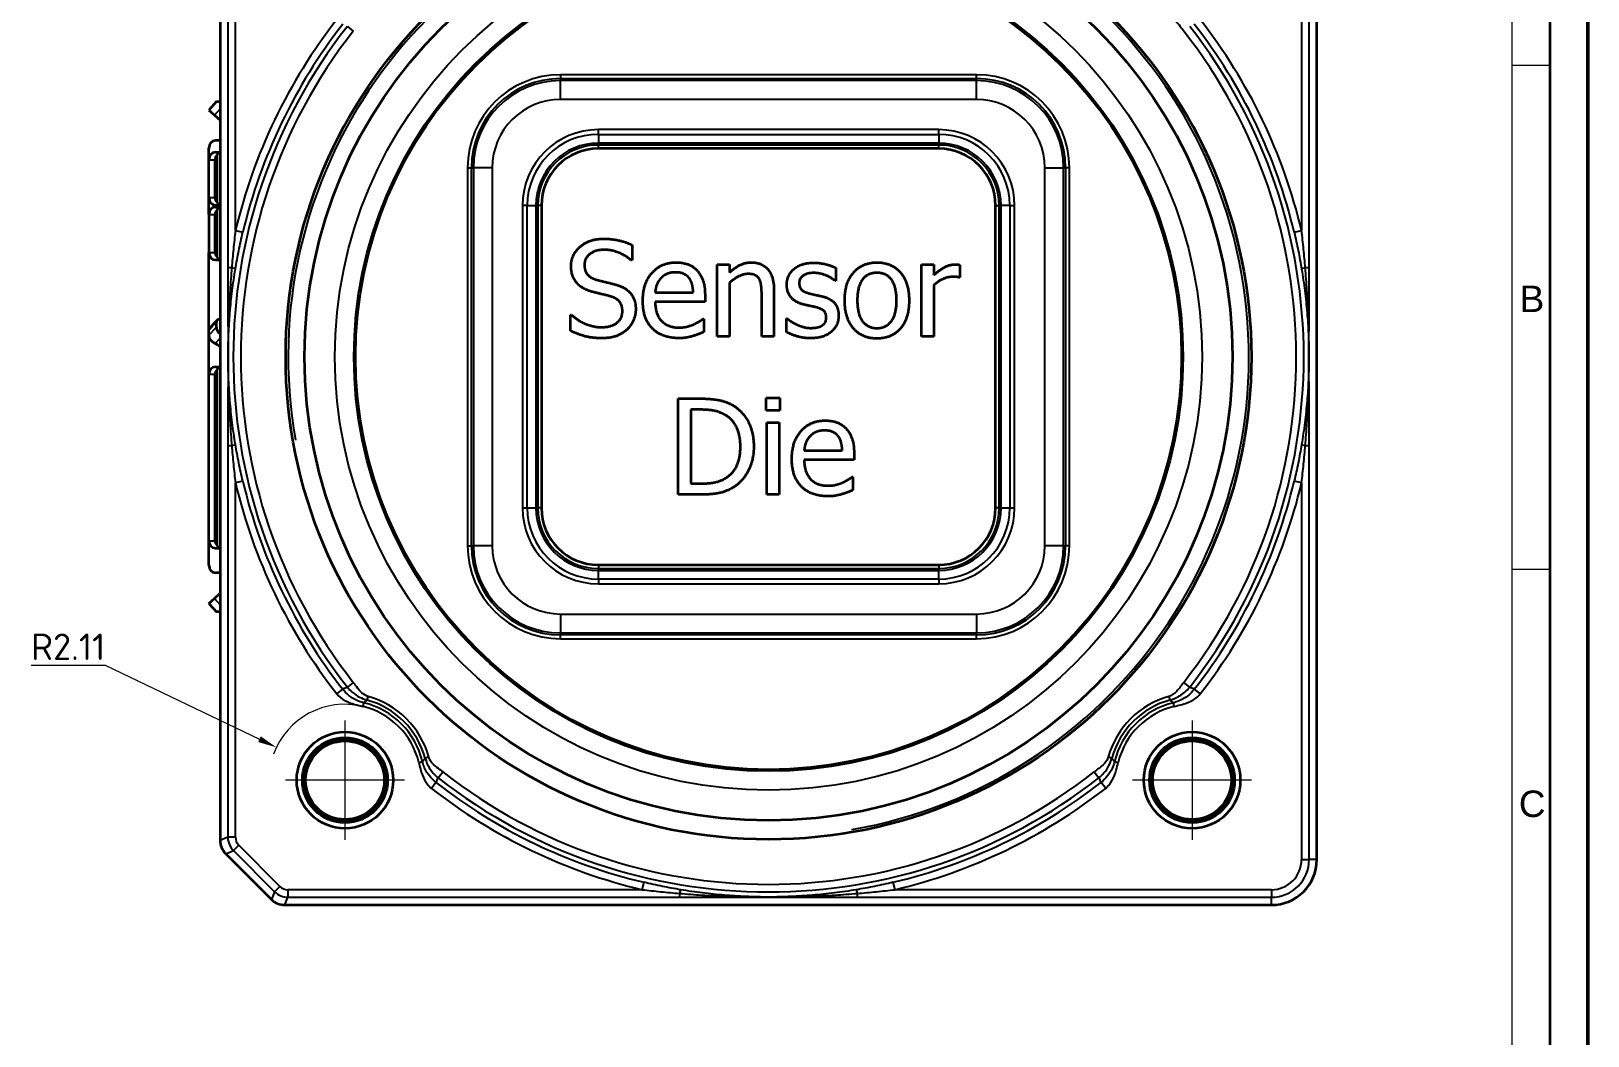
# Model space of a CAD drawing. Header units: millimetres. Extents: x 0 to 119, y 0 to 84.
# Drawn here: x 77.63 to 118.8, y 42 to 68.57 of the extents above; entities that cross this region are included whole.
import ezdxf

# ---------------------------------------------------------------- set-up
doc = ezdxf.new("R2010")
doc.units = ezdxf.units.MM
doc.header["$LTSCALE"] = 0.2
doc.layers.get('0').update_dxf_attribs({"lineweight": 25})
for name, color, linetype, lineweight in [('001', 7, 'Continuous', 50), ('Bemaßung (ISO)', 7, 'Continuous', 18), ('Mittelpunktmarkierung (ISO)', 7, 'Continuous', 18), ('Sichtbar (ISO)', 7, 'Continuous', 35), ('Sichtbar schmal (ISO)', 7, 'Continuous', 25)]:
    doc.layers.add(name, color=color, linetype=linetype, lineweight=lineweight)
doc.layers.add('Symbole(DIN)', color=3, linetype='Continuous', lineweight=25, true_color=0x00ff00)
doc.styles.add('Aktuell-DIN', font='arial.ttf')
doc.styles.add('Notiztext (DIN)', font='isocpeur.ttf')
doc.dimstyles.new('Standard (DIN)', dxfattribs={"dimscale": 0.2, "dimtxt": 3.5, "dimasz": 2.5, "dimexe": 1, "dimexo": 0, "dimgap": 0.7, "dimtad": 1, "dimtoh": 1, "dimrnd": 1e-08, "dimtxsty": 'Notiztext (DIN)', "dimcen": 0.09, "dimdle": 10, "dimclrd": 256, "dimclre": 256, "dimclrt": 256, "dimazin": 2, "dimtfac": 0.514286, "dimtdec": 4, "dimtmove": 0, "dimatfit": 3, "dimfxl": 1, "dimtolj": 1, "dimlwd": -1, "dimlwe": -1, "dimarcsym": 0})

# ---------------------------------------------------------------- blocks, each defined once
blk = doc.blocks.new('*D22')
at = {"layer": 'Bemaßung (ISO)', "transparency": 16777216}
for p, q in [((77.634, 51.802), (79.594, 51.802)), ((79.594, 51.802), (83.672, 49.847))]:
    blk.add_line(p, q, dxfattribs=at)
blk.add_arc((85.933, 48.763), 2.008, 76.4671, 160.091, dxfattribs=at)
blk.add_solid([(83.708, 49.922), (83.636, 49.772), (84.123, 49.631)], dxfattribs=at)
at = {"layer": 'Defpoints', "color": 0, "transparency": 16777216}
for p in [(84.123, 49.631), (85.933, 48.763)]:
    blk.add_point(p, dxfattribs=at)
at = {"layer": 'Bemaßung (ISO)', "transparency": 16777216, "insert": (77.634, 52.642), "char_height": 0.7, "attachment_point": 1, "style": 'Notiztext (DIN)'}
blk.add_mtext('\\A1;R\\fISOCPEUR|b0|i0;\\H0.7000;2.11', dxfattribs=at)
blk = doc.blocks.new('Ränder Basler-A2')
at = {"layer": '001'}
blk.add_line((594, 0), (594, 420), dxfattribs=at)
at = {"layer": '001', "color": 7, "linetype": 'Continuous', "lineweight": 35}
blk.add_line((589, 5), (589, 415), dxfattribs=at)
at = {"layer": '001', "color": 7, "linetype": 'Continuous', "lineweight": 18}
for p, q in [((584, 5), (584, 410)), ((584, 338.36), (589, 338.36)), ((584, 271.7), (589, 271.7))]:
    blk.add_line(p, q, dxfattribs=at)
at = {"layer": 'Symbole(DIN)', "color": 250, "true_color": 0x3f3f3f, "char_height": 3.5, "attachment_point": 4, "style": 'Aktuell-DIN'}
for s, insert in [('\\fArial|b0|i0;B', (584.98, 307.47)), ('\\fArial|b0|i0;C', (584.87, 240.67))]:
    blk.add_mtext(s, dxfattribs=dict(at, insert=insert))

msp = doc.modelspace()

# ---------------------------------------------------------------- linework, layer by layer
at = {"layer": 'Mittelpunktmarkierung (ISO)', "linetype": 'Continuous'}
for p, q in [((85.9332, 50.3375), (85.9332, 47.1875)), ((108.3332, 50.3375), (108.3332, 47.1875)), ((87.5082, 48.7625), (84.3582, 48.7625)), ((109.9082, 48.7625), (106.7582, 48.7625))]:
    msp.add_line(p, q, dxfattribs=at)
at = {"layer": 'Sichtbar (ISO)'}
for p, q in [((82.6332, 73.2625), (82.6332, 47.1695)), ((111.6332, 46.6625), (111.6332, 73.2625)), ((82.5344, 66.7125), (82.3332, 66.4875)), ((82.5344, 66.7125), (82.6066, 66.7125)), ((82.6066, 66.7125), (82.6332, 66.6888)), ((82.3332, 66.4875), (82.4822, 66.3542)), ((82.4822, 66.3542), (82.6332, 66.2192)), ((82.3332, 65.1725), (82.3332, 65.4775)), ((82.6332, 65.6775), (82.5064, 65.6775)), ((101.6332, 65.4675), (92.6332, 65.4675)), ((82.3332, 64.1725), (82.3332, 65.1725)), ((82.4964, 64.1725), (82.4964, 65.1725)), ((82.5064, 65.3725), (82.6332, 65.3725)), ((82.5435, 65.2935), (82.5435, 64.0515)), ((82.3332, 63.7225), (82.3332, 64.1725)), ((82.5064, 63.9725), (82.6332, 63.9725)), ((82.5064, 63.9225), (82.6332, 63.9225)), ((82.5435, 63.8435), (82.5435, 62.6015)), ((91.1282, 63.9625), (91.1282, 55.9625)), ((103.1382, 55.9625), (103.1382, 63.9625)), ((82.3332, 63.7225), (82.3332, 62.7225)), ((82.4964, 62.7225), (82.4964, 63.7225)), ((82.3332, 60.6657), (82.3332, 62.7225)), ((93.5234, 62.9184), (93.5234, 62.5149)), ((82.5064, 62.5225), (82.6332, 62.5225)), ((93.5234, 62.5149), (93.4987, 62.5149)), ((95.7794, 62.4038), (96.1005, 62.4038)), ((95.7794, 60.4978), (95.7794, 62.4038)), ((96.1005, 62.4038), (96.1005, 62.1918)), ((98.9163, 62.3112), (98.9163, 61.9674)), ((101.1805, 62.4038), (101.5016, 62.4038)), ((101.1805, 60.4978), (101.1805, 62.4038)), ((101.5016, 62.4038), (101.5016, 62.1197)), ((102.1911, 62.3935), (102.1911, 62.06)), ((96.1005, 61.9221), (96.1005, 60.4978)), ((98.9163, 61.9674), (98.8998, 61.9674)), ((101.5016, 61.8501), (101.5016, 60.4978)), ((102.1911, 62.06), (102.1747, 62.06)), ((94.1348, 61.6628), (95.1413, 61.6628)), ((95.4542, 61.4178), (94.1348, 61.4178)), ((95.4542, 61.5928), (95.4542, 61.4178)), ((96.9547, 60.4978), (96.9547, 61.5846)), ((97.2758, 61.7348), (97.2758, 60.4978)), ((82.3522, 60.7195), (82.5515, 60.9306)), ((91.8953, 61.0741), (91.92, 61.0741)), ((91.8953, 60.6501), (91.8953, 61.0741)), ((95.4007, 60.965), (95.4192, 60.965)), ((95.4192, 60.965), (95.4192, 60.6151)), ((97.6093, 60.9732), (97.6257, 60.9732)), ((97.6093, 60.613), (97.6093, 60.9732)), ((82.3332, 60.5299), (82.3332, 60.6657)), ((82.3332, 59.4975), (82.3332, 60.5299)), ((82.5325, 60.7409), (82.5325, 60.8768)), ((82.4976, 60.3104), (82.6332, 60.2414)), ((96.1005, 60.4978), (95.7794, 60.4978)), ((97.2758, 60.4978), (96.9547, 60.4978)), ((101.5016, 60.4978), (101.1805, 60.4978)), ((82.5064, 59.6975), (82.6332, 59.6975)), ((82.3332, 55.0975), (82.3332, 59.4975)), ((82.4964, 55.0975), (82.4964, 59.4975)), ((82.5435, 59.6185), (82.5435, 54.9765)), ((97.07, 58.8722), (97.4343, 58.8722)), ((97.07, 58.5387), (97.07, 58.8722)), ((97.4343, 58.8722), (97.4343, 58.5387)), ((94.7399, 58.8557), (95.3183, 58.8557)), ((94.7399, 56.3157), (94.7399, 58.8557)), ((95.3348, 58.5634), (95.0775, 58.5634)), ((95.0775, 58.5634), (95.0775, 56.608)), ((97.4343, 58.5387), (97.07, 58.5387)), ((97.0906, 58.2217), (97.4117, 58.2217)), ((97.0906, 56.3157), (97.0906, 58.2217)), ((97.4117, 58.2217), (97.4117, 56.3157)), ((98.0765, 57.4807), (99.083, 57.4807)), ((99.3959, 57.2358), (98.0765, 57.2358)), ((99.3959, 57.4108), (99.3959, 57.2358)), ((95.0775, 56.608), (95.3348, 56.608)), ((99.3424, 56.783), (99.3609, 56.783)), ((99.3609, 56.783), (99.3609, 56.433)), ((95.3245, 56.3157), (94.7399, 56.3157)), ((97.4117, 56.3157), (97.0906, 56.3157)), ((82.3332, 54.4475), (82.3332, 55.0975)), ((82.5064, 54.8975), (82.6332, 54.8975)), ((92.6332, 54.4575), (101.6332, 54.4575)), ((82.6332, 54.2475), (82.5064, 54.2475)), ((82.3332, 53.4375), (82.4822, 53.5708)), ((82.4822, 53.5708), (82.6332, 53.7058)), ((82.3332, 53.4375), (82.5344, 53.2125)), ((82.6066, 53.2125), (82.5344, 53.2125)), ((82.6066, 53.2125), (82.6332, 53.2363)), ((82.7796, 46.8161), (83.9868, 45.6089)), ((84.3402, 45.4625), (110.4332, 45.4625))]:
    msp.add_line(p, q, dxfattribs=at)
for centre, radius in [((97.1332, 59.9625), 12.7682), ((97.1332, 59.9625), 12.2682), ((97.1332, 59.9625), 10.9226), ((85.9332, 48.7625), 1.2766), ((85.9332, 48.7625), 1.1266), ((85.9332, 48.7625), 1.1), ((85.9332, 48.7625), 1.075), ((108.3332, 48.7625), 1.2766), ((108.3332, 48.7625), 1.1266), ((108.3332, 48.7625), 1.1), ((108.3332, 48.7625), 1.075), ((85.9332, 48.7625), 1.04), ((108.3332, 48.7625), 1.04)]:
    msp.add_circle(centre, radius, dxfattribs=at)
for centre, radius, start, end in [((92.6332, 63.9625), 1.505, 90, 180), ((101.6332, 63.9625), 1.505, 0, 90), ((92.6332, 55.9625), 1.505, 180, 270), ((101.6332, 55.9625), 1.505, 270, 0), ((110.4332, 46.6625), 1.2, 270, 0)]:
    msp.add_arc(centre, radius, start, end, dxfattribs=at)
for centre, major_axis, ratio, start_param, end_param in [((82.5064, 65.4775), (0, 0.2), 0.8660254, 0, 1.5707963), ((82.5064, 65.1725), (0, 0.2), 0.8660254, 0, 1.5707963), ((82.7274, 65.1725), (0.2309, 0), 0.8660254, 2.4918861, 3.1415927), ((82.6814, 65.1725), (0, 0.2), 0.8660254, 0.2820364, 0.9210898), ((82.5064, 64.1725), (0, -0.2), 0.8660254, 4.712389, 6.2831853), ((82.5064, 63.7225), (0, 0.2), 0.8660254, 0, 1.5707963), ((82.7274, 64.1725), (0.2309, 0), 0.8660254, 3.1415927, 3.7912992), ((82.7274, 63.7225), (0.2309, 0), 0.8660254, 2.4918861, 3.1415927), ((82.6814, 64.1725), (0, -0.2), 0.8660254, 5.3620955, 6.0011489), ((82.6814, 63.7225), (0, 0.2), 0.8660254, 0.2820364, 0.9210898), ((82.5064, 62.7225), (0, -0.2), 0.8660254, 4.712389, 6.2831853), ((82.7274, 62.7225), (0.2309, 0), 0.8660254, 3.1415927, 3.7912992), ((82.6814, 62.7225), (0, -0.2), 0.8660254, 5.3620955, 6.0011489), ((82.6969, 60.7932), (-0.1454, 0.1373), 0.5584039, 5.5960261, 6.7685431), ((82.4976, 60.5821), (-0.1454, 0.1373), 0.5584039, 0, 0.4853578), ((82.4976, 60.4463), (0.1454, -0.1373), 0.5584039, 3.6269504, 5.1977467), ((82.6969, 60.6573), (0.1454, -0.1373), 0.5584039, 3.6269504, 4.7994673), ((82.5064, 59.4975), (0, 0.2), 0.8660254, 0, 1.5707963), ((82.7274, 59.4975), (0.2309, 0), 0.8660254, 2.4918861, 3.1415927), ((82.6814, 59.4975), (0, 0.2), 0.8660254, 0.2820364, 0.9210898), ((82.5064, 55.0975), (0, -0.2), 0.8660254, 4.712389, 6.2831853), ((82.7274, 55.0975), (0.2309, 0), 0.8660254, 3.1415927, 3.7912992), ((82.6814, 55.0975), (0, -0.2), 0.8660254, 5.3620955, 6.0011489), ((82.5064, 54.4475), (0, -0.2), 0.8660254, 4.712389, 6.2831853), ((83.1333, 47.1697), (-0.4621, -0.1914), 0.9995986, 5.8906282, 6.6757425), ((84.3404, 45.9627), (-0.1914, -0.4621), 0.9995986, 5.8906282, 6.6757425)]:
    msp.add_ellipse(centre, major_axis=major_axis, ratio=ratio, start_param=start_param, end_param=end_param, dxfattribs=at)
for points in [[(91.9138, 62.3564), (91.9138, 62.6652), (92.3955, 63.083), (92.768, 63.083)], [(92.768, 63.083), (92.9821, 63.083), (93.3608, 62.9987), (93.5234, 62.9184)], [(92.7907, 62.7908), (92.556, 62.7908), (92.2658, 62.5705), (92.2658, 62.3914)], [(93.4987, 62.5149), (93.3773, 62.6261), (92.9986, 62.7908), (92.7907, 62.7908)], [(92.0785, 61.8974), (92.0003, 61.9818), (91.9138, 62.2082), (91.9138, 62.3564)], [(92.2658, 62.3914), (92.2658, 62.2309), (92.4366, 62.0395), (92.5972, 61.9962)], [(93.8096, 61.4405), (93.8096, 61.9057), (94.2974, 62.4573), (94.6905, 62.4573)], [(94.672, 62.1938), (94.5444, 62.1938), (94.3653, 62.1177), (94.2912, 62.0436)], [(95.0322, 62.0456), (94.9766, 62.1177), (94.8017, 62.1938), (94.672, 62.1938)], [(94.6905, 62.4573), (94.8675, 62.4573), (95.1413, 62.3544), (95.2422, 62.2453)], [(95.2422, 62.2453), (95.3451, 62.1362), (95.4542, 61.8213), (95.4542, 61.5928)], [(96.1005, 62.1918), (96.2446, 62.3215), (96.5225, 62.4573), (96.6789, 62.4573)], [(96.6789, 62.4573), (96.9588, 62.4573), (97.2758, 62.0868), (97.2758, 61.7348)], [(97.6175, 61.8666), (97.6175, 62.1259), (98.0065, 62.4491), (98.3276, 62.4491)], [(98.3215, 62.1794), (98.163, 62.1794), (97.9448, 62.0456), (97.9448, 61.9118)], [(98.8998, 61.9674), (98.7763, 62.0662), (98.4758, 62.1794), (98.3215, 62.1794)], [(98.3276, 62.4491), (98.4861, 62.4491), (98.8072, 62.3709), (98.9163, 62.3112)], [(99.1489, 61.4508), (99.1489, 61.9283), (99.6182, 62.4573), (100.0011, 62.4573)], [(100.0011, 62.1815), (99.752, 62.1815), (99.4803, 61.8213), (99.4803, 61.4508)], [(100.0011, 62.4573), (100.388, 62.4573), (100.8512, 61.9304), (100.8512, 61.4508)], [(100.5198, 61.4508), (100.5198, 61.8213), (100.2501, 62.1815), (100.0011, 62.1815)], [(101.5016, 62.1197), (101.6766, 62.2762), (101.938, 62.4038), (102.0615, 62.4038)], [(102.0615, 62.4038), (102.1109, 62.4038), (102.1603, 62.3997), (102.1911, 62.3935)], [(92.4984, 61.6731), (92.3667, 61.7081), (92.1588, 61.813), (92.0785, 61.8974)], [(92.5972, 61.9962), (92.7042, 61.9674), (93.015, 61.8933), (93.118, 61.8624)], [(93.118, 61.8624), (93.3794, 61.7822), (93.6222, 61.459), (93.6222, 61.2223)], [(94.2912, 62.0436), (94.2192, 61.9674), (94.1451, 61.7842), (94.1348, 61.6628)], [(95.1413, 61.6628), (95.1372, 61.7925), (95.0837, 61.9818), (95.0322, 62.0456)], [(96.5945, 62.1527), (96.4751, 62.1527), (96.2219, 62.0251), (96.1005, 61.9221)], [(96.893, 62.0106), (96.8538, 62.0827), (96.7139, 62.1527), (96.5945, 62.1527)], [(96.9547, 61.5846), (96.9547, 61.7163), (96.93, 61.9427), (96.893, 62.0106)], [(98.0333, 61.352), (97.8151, 61.4158), (97.6175, 61.6793), (97.6175, 61.8666)], [(97.9448, 61.9118), (97.9448, 61.7904), (98.0744, 61.6731), (98.2185, 61.636)], [(102.0018, 62.0745), (101.8721, 62.0745), (101.6169, 61.9612), (101.5016, 61.8501)], [(102.1747, 62.06), (102.1376, 62.0703), (102.0574, 62.0745), (102.0018, 62.0745)], [(92.9574, 61.5578), (92.8401, 61.5907), (92.6445, 61.636), (92.4984, 61.6731)], [(93.2703, 61.1688), (93.2703, 61.3211), (93.12, 61.5105), (92.9574, 61.5578)], [(94.7687, 60.4545), (94.3118, 60.4545), (93.8096, 60.9671), (93.8096, 61.4405)], [(94.1348, 61.4178), (94.1348, 61.0864), (94.4682, 60.7345), (94.7646, 60.7345)], [(98.377, 61.2738), (98.3153, 61.2882), (98.1177, 61.3293), (98.0333, 61.352)], [(98.2185, 61.636), (98.2885, 61.6175), (98.4655, 61.5805), (98.5623, 61.5578)], [(98.5623, 61.5578), (98.7722, 61.5043), (98.9863, 61.2593), (98.9863, 61.0473)], [(100.0011, 60.4442), (99.6038, 60.4442), (99.1489, 60.9856), (99.1489, 61.4508)], [(99.4803, 61.4508), (99.4803, 61.0906), (99.752, 60.7201), (100.0011, 60.7201)], [(100.0011, 60.7201), (100.2481, 60.7201), (100.5198, 61.0844), (100.5198, 61.4508)], [(100.8512, 61.4508), (100.8512, 60.9691), (100.388, 60.4442), (100.0011, 60.4442)], [(91.92, 61.0741), (92.0867, 60.9177), (92.5087, 60.7448), (92.7042, 60.7448)], [(92.7042, 60.7448), (92.9842, 60.7448), (93.2703, 60.9774), (93.2703, 61.1688)], [(93.6222, 61.2223), (93.6222, 61.072), (93.5008, 60.7839), (93.3917, 60.683)], [(95.1557, 60.8189), (95.2422, 60.86), (95.3615, 60.9321), (95.4007, 60.965)], [(97.6257, 60.9732), (97.6669, 60.9403), (97.778, 60.8621), (97.8707, 60.8189)], [(98.659, 61.0041), (98.659, 61.1173), (98.5355, 61.2346), (98.377, 61.2738)], [(98.5458, 60.7859), (98.6055, 60.825), (98.659, 60.9135), (98.659, 61.0041)], [(98.9863, 61.0473), (98.9863, 60.9238), (98.8896, 60.7057), (98.7949, 60.6254)], [(92.7289, 60.4525), (92.4531, 60.4525), (92.0661, 60.5677), (91.8953, 60.6501)], [(93.3917, 60.683), (93.2703, 60.5719), (92.9615, 60.4525), (92.7289, 60.4525)], [(94.7646, 60.7345), (94.8696, 60.7345), (95.0734, 60.7818), (95.1557, 60.8189)], [(95.4192, 60.6151), (95.3636, 60.5924), (95.1948, 60.5266), (95.129, 60.5081)], [(98.2412, 60.4525), (98.0497, 60.4525), (97.7184, 60.5554), (97.6093, 60.613)], [(97.8707, 60.8189), (97.9509, 60.7798), (98.1486, 60.7221), (98.2535, 60.7221)], [(98.7949, 60.6254), (98.694, 60.541), (98.4367, 60.4525), (98.2412, 60.4525)], [(98.2535, 60.7221), (98.3297, 60.7221), (98.5046, 60.7571), (98.5458, 60.7859)], [(95.129, 60.5081), (95.0363, 60.4813), (94.884, 60.4545), (94.7687, 60.4545)], [(95.3183, 58.8557), (95.6765, 58.8557), (96.084, 58.7487), (96.2281, 58.654)], [(96.0058, 58.4111), (95.87, 58.4914), (95.5633, 58.5634), (95.3348, 58.5634)], [(96.2281, 58.654), (96.4731, 58.4914), (96.7427, 57.9542), (96.7427, 57.5837)], [(96.3907, 57.5878), (96.3907, 57.8801), (96.1972, 58.2938), (96.0058, 58.4111)], [(97.7513, 57.2584), (97.7513, 57.7236), (98.2391, 58.2753), (98.6323, 58.2753)], [(98.6323, 58.2753), (98.8093, 58.2753), (99.083, 58.1723), (99.1839, 58.0633)], [(99.1839, 58.0633), (99.2868, 57.9542), (99.3959, 57.6392), (99.3959, 57.4108)], [(98.2329, 57.8615), (98.1609, 57.7854), (98.0868, 57.6022), (98.0765, 57.4807)], [(98.6137, 58.0118), (98.4861, 58.0118), (98.307, 57.9356), (98.2329, 57.8615)], [(98.9739, 57.8636), (98.9184, 57.9356), (98.7434, 58.0118), (98.6137, 58.0118)], [(99.083, 57.4807), (99.0789, 57.6104), (99.0254, 57.7998), (98.9739, 57.8636)], [(96.0367, 56.7768), (96.2137, 56.8962), (96.3907, 57.2914), (96.3907, 57.5878)], [(96.7427, 57.5837), (96.7427, 57.2358), (96.4607, 56.6759), (96.224, 56.5195)], [(98.7105, 56.2725), (98.2535, 56.2725), (97.7513, 56.785), (97.7513, 57.2584)], [(98.0765, 57.2358), (98.0765, 56.9044), (98.41, 56.5524), (98.7064, 56.5524)], [(96.224, 56.5195), (96.0305, 56.3981), (95.6333, 56.3157), (95.3245, 56.3157)], [(95.3348, 56.608), (95.5591, 56.608), (95.8988, 56.68), (96.0367, 56.7768)], [(98.7064, 56.5524), (98.8113, 56.5524), (99.0151, 56.5998), (99.0974, 56.6368)], [(99.3609, 56.433), (99.3053, 56.4104), (99.1366, 56.3445), (99.0707, 56.326)], [(99.0974, 56.6368), (99.1839, 56.678), (99.3033, 56.75), (99.3424, 56.783)], [(99.0707, 56.326), (98.9781, 56.2992), (98.8257, 56.2725), (98.7105, 56.2725)]]:
    msp.add_open_spline(points, degree=2, dxfattribs=at)
at = {"layer": 'Sichtbar schmal (ISO)'}
for p, q in [((82.8376, 73.2625), (82.8376, 62.3142)), ((83.0375, 63.2997), (83.0375, 73.2625)), ((111.2289, 73.2625), (111.2289, 63.2997)), ((111.4288, 62.3142), (111.4288, 73.2625)), ((85.9958, 68.698), (86.1531, 68.5746)), ((102.6332, 67.4203), (91.6332, 67.4203)), ((91.6332, 67.4203), (91.6332, 67.3204)), ((91.6332, 67.3204), (102.6332, 67.3204)), ((91.6332, 67.3204), (91.6332, 67.2664)), ((102.6332, 67.2664), (91.6332, 67.2664)), ((91.6332, 66.7671), (91.6332, 67.2664)), ((102.6332, 67.3204), (102.6332, 67.4203)), ((102.6332, 67.3204), (102.6332, 67.2664)), ((102.6332, 66.7671), (102.6332, 67.2664)), ((102.6332, 66.7671), (91.6332, 66.7671)), ((82.6332, 66.5229), (82.4822, 66.3542)), ((92.6332, 65.8437), (92.6332, 65.9687)), ((101.6332, 65.9687), (92.6332, 65.9687)), ((101.6332, 65.8437), (101.6332, 65.9687)), ((92.6332, 65.8437), (101.6332, 65.8437)), ((92.6332, 65.8437), (92.6332, 65.6125)), ((101.6332, 65.6125), (92.6332, 65.6125)), ((92.6332, 65.5625), (92.6332, 65.6125)), ((92.6332, 65.4675), (92.6332, 65.5625)), ((101.6332, 65.5625), (92.6332, 65.5625)), ((101.6332, 65.8437), (101.6332, 65.6125)), ((101.6332, 65.5625), (101.6332, 65.6125)), ((101.6332, 65.4675), (101.6332, 65.5625)), ((82.3332, 65.1725), (82.4964, 65.1725)), ((89.1754, 64.9625), (89.1754, 54.9625)), ((89.1754, 64.9625), (89.2753, 64.9625)), ((89.2753, 54.9625), (89.2753, 64.9625)), ((89.2753, 64.9625), (89.3293, 64.9625)), ((89.8286, 64.9625), (89.3293, 64.9625)), ((89.3293, 64.9625), (89.3293, 54.9625)), ((89.8286, 64.9625), (89.8286, 54.9625)), ((104.4377, 54.9625), (104.4377, 64.9625)), ((104.4377, 64.9625), (104.937, 64.9625)), ((104.9911, 64.9625), (104.937, 64.9625)), ((104.937, 54.9625), (104.937, 64.9625)), ((105.091, 64.9625), (104.9911, 64.9625)), ((104.9911, 64.9625), (104.9911, 54.9625)), ((105.091, 54.9625), (105.091, 64.9625)), ((82.3332, 64.1725), (82.4964, 64.1725)), ((90.752, 63.9625), (90.627, 63.9625)), ((90.627, 63.9625), (90.627, 55.9625)), ((90.752, 55.9625), (90.752, 63.9625)), ((90.752, 63.9625), (90.9832, 63.9625)), ((90.9832, 63.9625), (90.9832, 55.9625)), ((91.0332, 63.9625), (90.9832, 63.9625)), ((91.1282, 63.9625), (91.0332, 63.9625)), ((91.0332, 63.9625), (91.0332, 55.9625)), ((103.1382, 63.9625), (103.2332, 63.9625)), ((103.2332, 55.9625), (103.2332, 63.9625)), ((103.2332, 63.9625), (103.2832, 63.9625)), ((103.5144, 63.9625), (103.2832, 63.9625)), ((103.2832, 55.9625), (103.2832, 63.9625)), ((103.5144, 63.9625), (103.6394, 63.9625)), ((103.5144, 63.9625), (103.5144, 55.9625)), ((103.6394, 55.9625), (103.6394, 63.9625)), ((82.3332, 63.7225), (82.4964, 63.7225)), ((83.0375, 63.2997), (83.232, 63.2537)), ((111.0343, 63.2537), (111.2289, 63.2997)), ((82.3332, 62.7225), (82.4964, 62.7225)), ((82.938, 62.3142), (82.8376, 62.3142)), ((111.4288, 62.3142), (111.3283, 62.3142)), ((82.3332, 60.6657), (82.5325, 60.8768)), ((82.3332, 60.5299), (82.5325, 60.7409)), ((82.4976, 60.3104), (82.6332, 60.454)), ((82.3332, 59.4975), (82.4964, 59.4975)), ((82.8376, 57.6108), (82.938, 57.6108)), ((82.8376, 57.6108), (82.8376, 47.2542)), ((111.3283, 57.6108), (111.4288, 57.6108)), ((111.4288, 46.6625), (111.4288, 57.6108)), ((83.232, 56.6714), (83.0375, 56.6253)), ((83.0375, 47.2542), (83.0375, 56.6253)), ((111.2289, 56.6253), (111.0343, 56.6714)), ((111.2289, 56.6253), (111.2289, 46.6625)), ((90.627, 55.9625), (90.752, 55.9625)), ((90.752, 55.9625), (90.9832, 55.9625)), ((91.0332, 55.9625), (90.9832, 55.9625)), ((91.1282, 55.9625), (91.0332, 55.9625)), ((103.2332, 55.9625), (103.1382, 55.9625)), ((103.2832, 55.9625), (103.2332, 55.9625)), ((103.2832, 55.9625), (103.5144, 55.9625)), ((103.5144, 55.9625), (103.6394, 55.9625)), ((82.3332, 55.0975), (82.4964, 55.0975)), ((89.1754, 54.9625), (89.2753, 54.9625)), ((89.2753, 54.9625), (89.3293, 54.9625)), ((89.8286, 54.9625), (89.3293, 54.9625)), ((104.937, 54.9625), (104.4377, 54.9625)), ((104.937, 54.9625), (104.9911, 54.9625)), ((105.091, 54.9625), (104.9911, 54.9625)), ((92.6332, 54.4575), (92.6332, 54.3625)), ((92.6332, 54.3625), (101.6332, 54.3625)), ((92.6332, 54.3625), (92.6332, 54.3125)), ((101.6332, 54.4575), (101.6332, 54.3625)), ((101.6332, 54.3625), (101.6332, 54.3125)), ((92.6332, 54.0813), (92.6332, 54.3125)), ((92.6332, 54.3125), (101.6332, 54.3125)), ((92.6332, 54.0813), (92.6332, 53.9563)), ((101.6332, 54.0813), (92.6332, 54.0813)), ((92.6332, 53.9563), (101.6332, 53.9563)), ((101.6332, 54.0813), (101.6332, 54.3125)), ((101.6332, 54.0813), (101.6332, 53.9563)), ((82.4822, 53.5708), (82.6332, 53.4021)), ((91.6332, 53.158), (102.6332, 53.158)), ((91.6332, 53.158), (91.6332, 52.6586)), ((102.6332, 53.158), (102.6332, 52.6586)), ((91.6332, 52.6586), (102.6332, 52.6586)), ((91.6332, 52.6046), (91.6332, 52.6586)), ((91.6332, 52.5047), (91.6332, 52.6046)), ((102.6332, 52.6046), (91.6332, 52.6046)), ((91.6332, 52.5047), (102.6332, 52.5047)), ((102.6332, 52.6046), (102.6332, 52.6586)), ((102.6332, 52.5047), (102.6332, 52.6046)), ((85.717, 51.0464), (85.8746, 51.1695)), ((86.1531, 51.3504), (85.9958, 51.227)), ((108.2706, 51.227), (108.1132, 51.3504)), ((108.3918, 51.1695), (108.5494, 51.0464)), ((86.4264, 50.8117), (86.403, 50.7144)), ((86.5186, 50.8814), (86.5453, 50.9778)), ((107.7211, 50.9778), (107.7477, 50.8814)), ((107.8634, 50.7144), (107.84, 50.8117)), ((87.8851, 49.2323), (87.9823, 49.2557)), ((88.1484, 49.3746), (88.0521, 49.348)), ((106.2143, 49.348), (106.1179, 49.3746)), ((106.284, 49.2557), (106.3812, 49.2323)), ((88.3402, 48.7039), (88.2171, 48.5463)), ((88.3977, 48.8251), (88.521, 48.9824)), ((105.7453, 48.9824), (105.8687, 48.8251)), ((106.0492, 48.5463), (105.9262, 48.7039)), ((82.8376, 47.2542), (82.6332, 47.1695)), ((83.0375, 47.2542), (82.8376, 47.2542)), ((83.1253, 47.0421), (82.984, 46.9008)), ((84.2128, 45.9547), (83.1253, 47.0421)), ((82.7796, 46.8161), (82.984, 46.9008)), ((82.984, 46.9008), (84.0714, 45.8133)), ((111.2289, 46.6625), (111.4288, 46.6625)), ((111.6332, 46.6625), (111.4288, 46.6625)), ((84.0714, 45.8133), (83.9868, 45.6089)), ((84.2128, 45.9547), (84.0714, 45.8133)), ((84.4249, 45.8668), (84.4249, 45.6669)), ((93.796, 45.8668), (84.4249, 45.8668)), ((93.796, 45.8668), (93.842, 46.0614)), ((94.7815, 45.7674), (94.7815, 45.6669)), ((99.4849, 45.6669), (99.4849, 45.7674)), ((100.4243, 46.0614), (100.4704, 45.8668)), ((110.4332, 45.8668), (100.4704, 45.8668)), ((110.4332, 45.8668), (110.4332, 45.6669)), ((84.3402, 45.4625), (84.4249, 45.6669)), ((84.4249, 45.6669), (94.7815, 45.6669)), ((99.4849, 45.6669), (110.4332, 45.6669)), ((110.4332, 45.4625), (110.4332, 45.6669))]:
    msp.add_line(p, q, dxfattribs=at)
for radius in [11.4646, 10.9653]:
    msp.add_circle((97.1332, 59.9625), radius, dxfattribs=at)
for centre, radius, start, end in [((97.1332, 59.9625), 12.7, 280, 190), ((97.1332, 59.9625), 14.4853, 142.01007, 166.68025), ((97.1332, 59.9625), 14.2854, 142.01007, 166.68025), ((97.1332, 59.9625), 14.2854, 13.31975, 37.98993), ((97.1332, 59.9625), 14.4853, 13.31975, 37.98993), ((97.1332, 59.9625), 14.1545, 141.89142, 218.10858), ((97.1332, 59.9625), 13.9546, 141.89142, 218.10858), ((97.1332, 59.9625), 13.9546, 321.89142, 38.10858), ((97.1332, 59.9625), 14.1545, 321.89142, 38.10858), ((91.6332, 64.9625), 2.4578, 90, 180), ((91.6332, 64.9625), 2.3579, 90, 180), ((91.6332, 64.9625), 2.3039, 90, 180), ((102.6332, 64.9625), 2.4578, 0, 90), ((102.6332, 64.9625), 2.3579, 0, 90), ((102.6332, 64.9625), 2.3039, 0, 90), ((91.6332, 64.9625), 1.8046, 90, 180), ((102.6332, 64.9625), 1.8046, 0, 90), ((92.6332, 63.9625), 2.0062, 90, 180), ((101.6332, 63.9625), 2.0062, 0, 90), ((92.6332, 63.9625), 1.8812, 90, 180), ((92.6332, 63.9625), 1.65, 90, 180), ((92.6332, 63.9625), 1.6, 90, 180), ((101.6332, 63.9625), 1.8812, 0, 90), ((101.6332, 63.9625), 1.65, 0, 90), ((101.6332, 63.9625), 1.6, 0, 90), ((97.1332, 59.9625), 14.4853, 193.31975, 217.98993), ((97.1332, 59.9625), 14.2854, 193.31975, 217.98993), ((97.1332, 59.9625), 14.2854, 322.01007, 346.68025), ((97.1332, 59.9625), 14.4853, 322.01007, 346.68025), ((92.6332, 55.9625), 2.0062, 180, 270), ((92.6332, 55.9625), 1.8812, 180, 270), ((92.6332, 55.9625), 1.65, 180, 270), ((92.6332, 55.9625), 1.6, 180, 270), ((101.6332, 55.9625), 1.8812, 270, 0), ((101.6332, 55.9625), 2.0062, 270, 0), ((101.6332, 55.9625), 1.65, 270, 0), ((101.6332, 55.9625), 1.6, 270, 0), ((91.6332, 54.9625), 2.4578, 180, 270), ((91.6332, 54.9625), 2.3579, 180, 270), ((91.6332, 54.9625), 2.3039, 180, 270), ((91.6332, 54.9625), 1.8046, 180, 270), ((102.6332, 54.9625), 2.4578, 270, 0), ((102.6332, 54.9625), 2.3579, 270, 0), ((102.6332, 54.9625), 1.8046, 270, 0), ((102.6332, 54.9625), 2.3039, 270, 0), ((85.9332, 48.7625), 2.0077, 13.53285, 76.46715), ((85.9332, 48.7625), 2.1077, 13.53285, 76.46715), ((85.9332, 48.7625), 2.1983, 15.44591, 74.55409), ((85.9332, 48.7625), 2.2983, 15.44591, 74.55409), ((108.3332, 48.7625), 2.2983, 105.44591, 164.55409), ((108.3332, 48.7625), 2.1983, 105.44591, 164.55409), ((108.3332, 48.7625), 2.1077, 103.53285, 166.46715), ((108.3332, 48.7625), 2.0077, 103.53285, 166.46715), ((97.1332, 59.9625), 14.2854, 232.01007, 256.68025), ((97.1332, 59.9625), 14.1545, 231.89142, 308.10858), ((97.1332, 59.9625), 13.9546, 231.89142, 308.10858), ((97.1332, 59.9625), 14.2854, 283.31975, 307.98993), ((97.1332, 59.9625), 14.4853, 232.01007, 256.68025), ((97.1332, 59.9625), 14.4853, 283.31975, 307.98993), ((110.4332, 46.6625), 0.7957, 270, 0), ((110.4332, 46.6625), 0.9956, 270, 0)]:
    msp.add_arc(centre, radius, start, end, dxfattribs=at)
for centre, major_axis, ratio, start_param, end_param in [((82.8386, 62.3142), (0.1973, -0.033), 0.0940141, 0.0262964, 1.0582074), ((111.4278, 62.3142), (-0.1973, -0.033), 0.0940141, 5.2249779, 6.2568889), ((82.8386, 57.6108), (0.1973, 0.033), 0.0940141, 5.2249779, 6.2568889), ((111.4278, 57.6108), (-0.1973, 0.033), 0.0940141, 0.0262964, 1.0582074), ((83.3376, 47.2543), (-0.462, -0.1914), 0.9999196, 5.8906282, 6.6757425), ((83.3376, 47.2543), (-0.2773, -0.1149), 0.9995986, 5.8906282, 6.6757425), ((84.425, 46.1669), (-0.1914, -0.462), 0.9999196, 5.8906282, 6.6757425), ((84.425, 46.1669), (-0.1149, -0.2773), 0.9995986, 5.8906282, 6.6757425), ((94.7815, 45.6679), (0.033, 0.1973), 0.0940141, 0.0262964, 1.0582074), ((99.4849, 45.6679), (-0.033, 0.1973), 0.0940141, 5.2249779, 6.2568889)]:
    msp.add_ellipse(centre, major_axis=major_axis, ratio=ratio, start_param=start_param, end_param=end_param, dxfattribs=at)
for points, knots in [([(107.7211, 68.9472), (107.7854, 68.9295), (107.8395, 68.8937), (107.9369, 68.805), (107.9803, 68.7516), (108.0527, 68.6557), (108.0825, 68.6138), (108.1132, 68.5746)], [-1, -1, -1, -1, -0.63584593, -0.63584593, -0.2716037, -0.2716037, 0, 0, 0, 0]), ([(83.0375, 63.2997), (83.0182, 63.1364), (83.0002, 62.9725), (82.967, 62.6437), (82.9518, 62.479), (82.938, 62.3142)], [-0.10067659, -0.10067659, -0.10067659, -0.10067659, -0.05033829, -0.05033829, 0, 0, 0, 0]), ([(83.0359, 62.2818), (83.063, 62.4443), (83.093, 62.6067), (83.1584, 62.9309), (83.1939, 63.0926), (83.232, 63.2537)], [0, 0, 0, 0, 0.05033829, 0.05033829, 0.10067659, 0.10067659, 0.10067659, 0.10067659]), ([(111.0343, 63.2537), (111.0724, 63.0926), (111.1079, 62.9309), (111.1734, 62.6067), (111.2033, 62.4443), (111.2305, 62.2818)], [0, 0, 0, 0, 0.05033829, 0.05033829, 0.10067659, 0.10067659, 0.10067659, 0.10067659]), ([(111.3283, 62.3142), (111.3145, 62.479), (111.2993, 62.6437), (111.2662, 62.9725), (111.2482, 63.1364), (111.2289, 63.2997)], [-0.10067659, -0.10067659, -0.10067659, -0.10067659, -0.05033829, -0.05033829, 0, 0, 0, 0]), ([(82.8376, 62.3142), (82.8376, 61.9209), (82.8383, 61.5285), (82.8402, 60.7446), (82.8414, 60.353), (82.8427, 59.9625)], [0.45074835, 0.45074835, 0.45074835, 0.45074835, 0.568737, 0.568737, 0.68672565, 0.68672565, 0.68672565, 0.68672565]), ([(82.938, 62.3142), (82.9219, 62.1158), (82.9078, 61.9188), (82.8837, 61.5258), (82.8738, 61.3298), (82.8659, 61.1342), (82.8581, 60.9437), (82.8524, 60.7535), (82.8444, 60.3631), (82.8425, 60.1628), (82.8427, 59.9625)], [0, 0, 0, 0, 0.05916869, 0.05916869, 0.11833739, 0.11833739, 0.11833739, 0.17592757, 0.17592757, 0.23667477, 0.23667477, 0.23667477, 0.23667477]), ([(82.8427, 59.9625), (82.8429, 60.162), (82.8474, 60.3615), (82.8641, 60.7496), (82.8761, 60.9384), (82.8917, 61.1268), (82.9078, 61.3203), (82.9279, 61.5136), (82.976, 61.8987), (83.004, 62.0908), (83.0359, 62.2818)], [-0.23667477, -0.23667477, -0.23667477, -0.23667477, -0.17592757, -0.17592757, -0.11833739, -0.11833739, -0.11833739, -0.05916869, -0.05916869, 0, 0, 0, 0]), ([(111.2305, 62.2818), (111.2624, 62.0908), (111.2904, 61.8987), (111.3384, 61.5136), (111.3585, 61.3203), (111.3746, 61.1268), (111.3903, 60.9384), (111.4022, 60.7496), (111.419, 60.3615), (111.4234, 60.162), (111.4237, 59.9625)], [-0.23556425, -0.23556425, -0.23556425, -0.23556425, -0.17639555, -0.17639555, -0.11722686, -0.11722686, -0.11722686, -0.05963668, -0.05963668, 0.00111053, 0.00111053, 0.00111053, 0.00111053]), ([(111.4237, 59.9625), (111.4239, 60.1628), (111.4219, 60.3631), (111.414, 60.7535), (111.4082, 60.9437), (111.4005, 61.1342), (111.3926, 61.3298), (111.3826, 61.5258), (111.3586, 61.9188), (111.3445, 62.1158), (111.3283, 62.3142)], [-0.00111053, -0.00111053, -0.00111053, -0.00111053, 0.05963668, 0.05963668, 0.11722686, 0.11722686, 0.11722686, 0.17639555, 0.17639555, 0.23556425, 0.23556425, 0.23556425, 0.23556425]), ([(111.4237, 59.9625), (111.4249, 60.353), (111.4261, 60.7446), (111.428, 61.5285), (111.4288, 61.9209), (111.4288, 62.3142)], [-0.00156, -0.00156, -0.00156, -0.00156, 0.11642864, 0.11642864, 0.23441729, 0.23441729, 0.23441729, 0.23441729]), ([(82.8427, 59.9625), (82.8414, 59.572), (82.8402, 59.1805), (82.8383, 58.3965), (82.8376, 58.0041), (82.8376, 57.6108)], [-0.00155754, -0.00155754, -0.00155754, -0.00155754, 0.11643111, 0.11643111, 0.23441975, 0.23441975, 0.23441975, 0.23441975]), ([(82.8427, 59.9625), (82.8425, 59.7622), (82.8444, 59.5619), (82.8524, 59.1715), (82.8581, 58.9813), (82.8659, 58.7908), (82.8738, 58.5952), (82.8837, 58.3992), (82.9078, 58.0062), (82.9219, 57.8092), (82.938, 57.6108)], [-0.00111053, -0.00111053, -0.00111053, -0.00111053, 0.05963668, 0.05963668, 0.11722686, 0.11722686, 0.11722686, 0.17639555, 0.17639555, 0.23556425, 0.23556425, 0.23556425, 0.23556425]), ([(83.0359, 57.6433), (83.004, 57.8343), (82.976, 58.0263), (82.9279, 58.4115), (82.9078, 58.6047), (82.8917, 58.7982), (82.8761, 58.9866), (82.8641, 59.1754), (82.8474, 59.5635), (82.8429, 59.763), (82.8427, 59.9625)], [-0.23556425, -0.23556425, -0.23556425, -0.23556425, -0.17639555, -0.17639555, -0.11722686, -0.11722686, -0.11722686, -0.05963668, -0.05963668, 0.00111053, 0.00111053, 0.00111053, 0.00111053]), ([(111.4237, 59.9625), (111.4234, 59.763), (111.419, 59.5635), (111.4022, 59.1754), (111.3903, 58.9866), (111.3746, 58.7982), (111.3585, 58.6047), (111.3384, 58.4115), (111.2904, 58.0263), (111.2624, 57.8343), (111.2305, 57.6433)], [-0.23667477, -0.23667477, -0.23667477, -0.23667477, -0.17592757, -0.17592757, -0.11833739, -0.11833739, -0.11833739, -0.05916869, -0.05916869, 0, 0, 0, 0]), ([(111.3283, 57.6108), (111.3445, 57.8092), (111.3586, 58.0062), (111.3826, 58.3992), (111.3926, 58.5952), (111.4005, 58.7908), (111.4082, 58.9813), (111.414, 59.1715), (111.4219, 59.5619), (111.4239, 59.7622), (111.4237, 59.9625)], [0, 0, 0, 0, 0.05916869, 0.05916869, 0.11833739, 0.11833739, 0.11833739, 0.17592757, 0.17592757, 0.23667477, 0.23667477, 0.23667477, 0.23667477]), ([(111.4288, 57.6108), (111.4288, 58.0041), (111.428, 58.3965), (111.4261, 59.1805), (111.4249, 59.572), (111.4237, 59.9625)], [0.45073287, 0.45073287, 0.45073287, 0.45073287, 0.56872152, 0.56872152, 0.68671016, 0.68671016, 0.68671016, 0.68671016]), ([(83.232, 56.6714), (83.1939, 56.8324), (83.1584, 56.9941), (83.093, 57.3183), (83.063, 57.4808), (83.0359, 57.6433)], [0, 0, 0, 0, 0.05033829, 0.05033829, 0.10067659, 0.10067659, 0.10067659, 0.10067659]), ([(111.2305, 57.6433), (111.2033, 57.4808), (111.1734, 57.3183), (111.1079, 56.9941), (111.0724, 56.8324), (111.0343, 56.6714)], [0, 0, 0, 0, 0.05033829, 0.05033829, 0.10067659, 0.10067659, 0.10067659, 0.10067659]), ([(82.938, 57.6108), (82.9518, 57.446), (82.967, 57.2813), (83.0002, 56.9526), (83.0182, 56.7886), (83.0375, 56.6253)], [-0.10067659, -0.10067659, -0.10067659, -0.10067659, -0.05033829, -0.05033829, 0, 0, 0, 0]), ([(111.2289, 56.6253), (111.2482, 56.7886), (111.2662, 56.9526), (111.2993, 57.2813), (111.3145, 57.446), (111.3283, 57.6108)], [-0.10067659, -0.10067659, -0.10067659, -0.10067659, -0.05033829, -0.05033829, 0, 0, 0, 0]), ([(85.717, 51.0464), (85.7745, 50.9729), (85.848, 50.9168), (86.0125, 50.8272), (86.1036, 50.7939), (86.2654, 50.7471), (86.3354, 50.7307), (86.403, 50.7144)], [-1, -1, -1, -1, -0.63569693, -0.63569693, -0.27132369, -0.27132369, 0, 0, 0, 0]), ([(85.9958, 51.227), (85.9905, 51.2246), (85.9852, 51.2222), (85.9648, 51.2129), (85.9498, 51.206), (85.9348, 51.1989), (85.9199, 51.1918), (85.9051, 51.1846), (85.8851, 51.1747), (85.8798, 51.1721), (85.8746, 51.1695)], [-0.61885377, -0.61885377, -0.61885377, -0.61885377, -0.55391648, -0.55391648, -0.36927765, -0.36927765, -0.36927765, -0.18463883, -0.18463883, -0.11882784, -0.11882784, -0.11882784, -0.11882784]), ([(86.4264, 50.8117), (86.3649, 50.8264), (86.3032, 50.8478), (86.1678, 50.9102), (86.0977, 50.9549), (85.9752, 51.0541), (85.9225, 51.1082), (85.8746, 51.1695)], [0, 0, 0, 0, 0.27132369, 0.27132369, 0.63569693, 0.63569693, 1, 1, 1, 1]), ([(85.9958, 51.227), (86.0342, 51.178), (86.0785, 51.1317), (86.1872, 51.0375), (86.2525, 50.9945), (86.3824, 50.9267), (86.4471, 50.9012), (86.5186, 50.8814)], [0, 0, 0, 0, 0.2716037, 0.2716037, 0.63584593, 0.63584593, 1, 1, 1, 1]), ([(86.5453, 50.9778), (86.4809, 50.9956), (86.4269, 51.0313), (86.3295, 51.12), (86.2861, 51.1734), (86.2136, 51.2693), (86.1838, 51.3112), (86.1531, 51.3504)], [-1, -1, -1, -1, -0.63584593, -0.63584593, -0.2716037, -0.2716037, 0, 0, 0, 0]), ([(108.1132, 51.3504), (108.0829, 51.3117), (108.0535, 51.2704), (107.9924, 51.1894), (107.9608, 51.1497), (107.8908, 51.0756), (107.8522, 51.0417), (107.7816, 50.9996), (107.7526, 50.9865), (107.7211, 50.9778)], [-1, -1, -1, -1, -0.73179024, -0.73179024, -0.46348993, -0.46348993, -0.17826536, -0.17826536, 0, 0, 0, 0]), ([(107.7477, 50.8814), (107.7827, 50.8911), (107.816, 50.9022), (107.9006, 50.9353), (107.9512, 50.9599), (108.0496, 51.019), (108.0974, 51.0531), (108.1889, 51.1328), (108.2326, 51.1786), (108.2706, 51.227)], [0, 0, 0, 0, 0.17826536, 0.17826536, 0.46348993, 0.46348993, 0.73179024, 0.73179024, 1, 1, 1, 1]), ([(108.3918, 51.1695), (108.3636, 51.1335), (108.3338, 51.1001), (108.25, 51.0178), (108.1919, 50.9714), (108.0404, 50.878), (107.9404, 50.8358), (107.84, 50.8117)], [0, 0, 0, 0, 0.21410744, 0.21410744, 0.55667933, 0.55667933, 1, 1, 1, 1]), ([(107.8634, 50.7144), (107.9738, 50.741), (108.0905, 50.7685), (108.2838, 50.8419), (108.3635, 50.8818), (108.4762, 50.9661), (108.5156, 51.0032), (108.5494, 51.0464)], [-1, -1, -1, -1, -0.55667933, -0.55667933, -0.21410744, -0.21410744, 0, 0, 0, 0]), ([(108.3918, 51.1695), (108.3865, 51.1721), (108.3813, 51.1747), (108.3613, 51.1846), (108.3464, 51.1918), (108.3315, 51.1989), (108.3166, 51.206), (108.3016, 51.2129), (108.2812, 51.2222), (108.2759, 51.2246), (108.2706, 51.227)], [-0.61972746, -0.61972746, -0.61972746, -0.61972746, -0.55391648, -0.55391648, -0.36927765, -0.36927765, -0.36927765, -0.18463883, -0.18463883, -0.11970153, -0.11970153, -0.11970153, -0.11970153]), ([(86.4264, 50.8117), (86.4307, 50.8151), (86.435, 50.8185), (86.4501, 50.8303), (86.461, 50.8387), (86.4719, 50.8469), (86.4828, 50.8552), (86.4938, 50.8634), (86.5095, 50.8748), (86.5141, 50.8781), (86.5186, 50.8814)], [0.1100462, 0.1100462, 0.1100462, 0.1100462, 0.18463883, 0.18463883, 0.36927765, 0.36927765, 0.36927765, 0.55391648, 0.55391648, 0.62938101, 0.62938101, 0.62938101, 0.62938101]), ([(107.7477, 50.8814), (107.7523, 50.8781), (107.7568, 50.8748), (107.7725, 50.8634), (107.7835, 50.8552), (107.7945, 50.8469), (107.8054, 50.8387), (107.8162, 50.8303), (107.8313, 50.8185), (107.8357, 50.8151), (107.84, 50.8117)], [0.10917429, 0.10917429, 0.10917429, 0.10917429, 0.18463883, 0.18463883, 0.36927765, 0.36927765, 0.36927765, 0.55391648, 0.55391648, 0.62850911, 0.62850911, 0.62850911, 0.62850911]), ([(87.8851, 49.2323), (87.9117, 49.1219), (87.9391, 49.0052), (88.0126, 48.8119), (88.0525, 48.7322), (88.1368, 48.6195), (88.1739, 48.5801), (88.2171, 48.5463)], [-1, -1, -1, -1, -0.55667933, -0.55667933, -0.21410744, -0.21410744, 0, 0, 0, 0]), ([(88.0521, 49.348), (88.0488, 49.3434), (88.0455, 49.3388), (88.034, 49.3232), (88.0259, 49.3122), (88.0176, 49.3012), (88.0093, 49.2903), (88.001, 49.2794), (87.9892, 49.2644), (87.9858, 49.26), (87.9823, 49.2557)], [0.10917429, 0.10917429, 0.10917429, 0.10917429, 0.18463883, 0.18463883, 0.36927765, 0.36927765, 0.36927765, 0.55391648, 0.55391648, 0.62850911, 0.62850911, 0.62850911, 0.62850911]), ([(88.3402, 48.7039), (88.3042, 48.732), (88.2708, 48.7619), (88.1885, 48.8457), (88.1421, 48.9038), (88.0487, 49.0553), (88.0065, 49.1553), (87.9823, 49.2557)], [0, 0, 0, 0, 0.21410744, 0.21410744, 0.55667933, 0.55667933, 1, 1, 1, 1]), ([(88.0521, 49.348), (88.0617, 49.313), (88.0729, 49.2797), (88.106, 49.195), (88.1305, 49.1444), (88.2006, 49.0278), (88.251, 48.9615), (88.3388, 48.8742), (88.3678, 48.8486), (88.3977, 48.8251)], [0, 0, 0, 0, 0.17826536, 0.17826536, 0.46348993, 0.46348993, 0.83428188, 0.83428188, 1, 1, 1, 1]), ([(88.521, 48.9824), (88.4971, 49.0012), (88.4722, 49.0196), (88.391, 49.0796), (88.3341, 49.1219), (88.2463, 49.2049), (88.2124, 49.2435), (88.1702, 49.314), (88.1571, 49.3431), (88.1484, 49.3746)], [-1, -1, -1, -1, -0.83428188, -0.83428188, -0.46348993, -0.46348993, -0.17826536, -0.17826536, 0, 0, 0, 0]), ([(106.1179, 49.3746), (106.1001, 49.3102), (106.0644, 49.2562), (105.9757, 49.1588), (105.9223, 49.1154), (105.8264, 49.043), (105.7845, 49.0132), (105.7453, 48.9824)], [-1, -1, -1, -1, -0.63584593, -0.63584593, -0.2716037, -0.2716037, 0, 0, 0, 0]), ([(105.8687, 48.8251), (105.9177, 48.8635), (105.964, 48.9079), (106.0582, 49.0165), (106.1012, 49.0818), (106.169, 49.2117), (106.1945, 49.2765), (106.2143, 49.348)], [0, 0, 0, 0, 0.2716037, 0.2716037, 0.63584593, 0.63584593, 1, 1, 1, 1]), ([(106.284, 49.2557), (106.2692, 49.1943), (106.2478, 49.1325), (106.1855, 48.9971), (106.1408, 48.927), (106.0416, 48.8046), (105.9875, 48.7518), (105.9262, 48.7039)], [0, 0, 0, 0, 0.27132369, 0.27132369, 0.63569693, 0.63569693, 1, 1, 1, 1]), ([(106.0492, 48.5463), (106.1228, 48.6038), (106.1788, 48.6773), (106.2685, 48.8418), (106.3018, 48.9329), (106.3486, 49.0948), (106.365, 49.1647), (106.3812, 49.2323)], [-1, -1, -1, -1, -0.63569693, -0.63569693, -0.27132369, -0.27132369, 0, 0, 0, 0]), ([(106.284, 49.2557), (106.2806, 49.26), (106.2772, 49.2644), (106.2654, 49.2794), (106.257, 49.2903), (106.2488, 49.3012), (106.2405, 49.3122), (106.2323, 49.3232), (106.2209, 49.3388), (106.2176, 49.3434), (106.2143, 49.348)], [0.1100462, 0.1100462, 0.1100462, 0.1100462, 0.18463883, 0.18463883, 0.36927765, 0.36927765, 0.36927765, 0.55391648, 0.55391648, 0.62938101, 0.62938101, 0.62938101, 0.62938101]), ([(88.3402, 48.7039), (88.3428, 48.7091), (88.3454, 48.7144), (88.3553, 48.7344), (88.3625, 48.7492), (88.3695, 48.7642), (88.3766, 48.7791), (88.3836, 48.7941), (88.3929, 48.8145), (88.3953, 48.8198), (88.3977, 48.8251)], [-0.61972746, -0.61972746, -0.61972746, -0.61972746, -0.55391648, -0.55391648, -0.36927765, -0.36927765, -0.36927765, -0.18463883, -0.18463883, -0.11970153, -0.11970153, -0.11970153, -0.11970153]), ([(105.8687, 48.8251), (105.8711, 48.8198), (105.8735, 48.8145), (105.8828, 48.7941), (105.8897, 48.7791), (105.8968, 48.7642), (105.9039, 48.7492), (105.9111, 48.7344), (105.9209, 48.7144), (105.9236, 48.7091), (105.9262, 48.7039)], [-0.61885377, -0.61885377, -0.61885377, -0.61885377, -0.55391648, -0.55391648, -0.36927765, -0.36927765, -0.36927765, -0.18463883, -0.18463883, -0.11882784, -0.11882784, -0.11882784, -0.11882784]), ([(93.796, 45.8668), (93.9592, 45.8475), (94.1232, 45.8295), (94.452, 45.7963), (94.6167, 45.7811), (94.7815, 45.7674)], [-0.10067659, -0.10067659, -0.10067659, -0.10067659, -0.05033829, -0.05033829, 0, 0, 0, 0]), ([(94.8139, 45.8652), (94.6514, 45.8924), (94.489, 45.9223), (94.1648, 45.9878), (94.0031, 46.0233), (93.842, 46.0614)], [0, 0, 0, 0, 0.05033829, 0.05033829, 0.10067659, 0.10067659, 0.10067659, 0.10067659]), ([(94.7815, 45.7674), (94.9798, 45.7512), (95.1769, 45.7371), (95.5699, 45.7131), (95.7659, 45.7031), (95.9615, 45.6952), (96.1519, 45.6875), (96.3421, 45.6817), (96.7326, 45.6738), (96.9329, 45.6718), (97.1332, 45.672)], [0, 0, 0, 0, 0.05916869, 0.05916869, 0.11833739, 0.11833739, 0.11833739, 0.17592757, 0.17592757, 0.23667477, 0.23667477, 0.23667477, 0.23667477]), ([(97.1332, 45.672), (96.9337, 45.6723), (96.7342, 45.6767), (96.346, 45.6935), (96.1573, 45.7054), (95.9689, 45.7211), (95.7753, 45.7372), (95.5821, 45.7573), (95.197, 45.8053), (95.0049, 45.8333), (94.8139, 45.8652)], [-0.23667477, -0.23667477, -0.23667477, -0.23667477, -0.17592757, -0.17592757, -0.11833739, -0.11833739, -0.11833739, -0.05916869, -0.05916869, 0, 0, 0, 0]), ([(99.4524, 45.8652), (99.2614, 45.8333), (99.0694, 45.8053), (98.6842, 45.7573), (98.491, 45.7372), (98.2975, 45.7211), (98.1091, 45.7054), (97.9203, 45.6935), (97.5321, 45.6767), (97.3326, 45.6723), (97.1332, 45.672)], [-0.23556425, -0.23556425, -0.23556425, -0.23556425, -0.17639556, -0.17639556, -0.11722686, -0.11722686, -0.11722686, -0.05963668, -0.05963668, 0.00111052, 0.00111052, 0.00111052, 0.00111052]), ([(97.1332, 45.672), (97.3334, 45.6718), (97.5338, 45.6738), (97.9242, 45.6817), (98.1144, 45.6875), (98.3048, 45.6952), (98.5005, 45.7031), (98.6965, 45.7131), (99.0895, 45.7371), (99.2865, 45.7512), (99.4849, 45.7674)], [-0.00111052, -0.00111052, -0.00111052, -0.00111052, 0.05963668, 0.05963668, 0.11722686, 0.11722686, 0.11722686, 0.17639556, 0.17639556, 0.23556425, 0.23556425, 0.23556425, 0.23556425]), ([(100.4243, 46.0614), (100.2633, 46.0233), (100.1016, 45.9878), (99.7774, 45.9223), (99.6149, 45.8924), (99.4524, 45.8652)], [0, 0, 0, 0, 0.05033829, 0.05033829, 0.10067659, 0.10067659, 0.10067659, 0.10067659]), ([(99.4849, 45.7674), (99.6497, 45.7811), (99.8144, 45.7963), (100.1431, 45.8295), (100.3071, 45.8475), (100.4704, 45.8668)], [-0.10067659, -0.10067659, -0.10067659, -0.10067659, -0.05033829, -0.05033829, 0, 0, 0, 0]), ([(94.7815, 45.6669), (95.1748, 45.6669), (95.5672, 45.6676), (96.3511, 45.6696), (96.7426, 45.6708), (97.1332, 45.672)], [0.45074835, 0.45074835, 0.45074835, 0.45074835, 0.568737, 0.568737, 0.68672565, 0.68672565, 0.68672565, 0.68672565]), ([(97.1332, 45.672), (97.5237, 45.6708), (97.9152, 45.6696), (98.6992, 45.6676), (99.0916, 45.6669), (99.4849, 45.6669)], [-0.00155754, -0.00155754, -0.00155754, -0.00155754, 0.11643111, 0.11643111, 0.23441975, 0.23441975, 0.23441975, 0.23441975])]:
    msp.add_open_spline(points, degree=3, knots=knots, dxfattribs=at)

# ---------------------------------------------------------------- block references
at = {"xscale": 0.2, "yscale": 0.2, "zscale": 0.2}
msp.add_blockref('Ränder Basler-A2', (0, 0), dxfattribs=at)

# ---------------------------------------------------------------- dimensions: what is measured, and where the dimension line sits
at = {"layer": 'Bemaßung (ISO)'}
dim = msp.add_radius_dim(center=(85.9332, 48.7625), mpoint=(84.1228, 49.6305), text='R\\fISOCPEUR|b0|i0;\\H0.7000;2.11', dimstyle='Standard (DIN)', override={"dimgap": 0.7, "dimtih": 1, "dimdec": 2, "dimlfac": 1.050963, "dimcen": 0, "dimtol": 0, "dimlim": 0, "dimtp": 0, "dimtm": 0, "dimtdec": 4, "dimtofl": 0}, dxfattribs=at)
dim.commit()
dim.dimension.update_dxf_attribs({"geometry": '*D22', "text_midpoint": (78.5442, 51.8019), "dimtype": 164})

doc.saveas('drawing.dxf')
